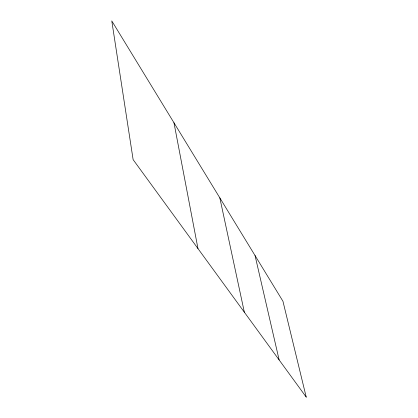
<?xml version="1.0" encoding="UTF-8"?>
<svg xmlns="http://www.w3.org/2000/svg" width="418" height="418" viewBox="0 0 418 418"><rect width="100%" height="100%" fill="white"/><g stroke="black" fill="none" stroke-linecap="round" stroke-linejoin="round"><path stroke-width="0.63" d="M255.048 255.555L279.14 359.95M219.831 197.871L244.342 312.209M173.966 122.756L197.975 248.6M306.222 397.1L133.128 159.634L111.778 20.9L282.944 301.242L306.222 397.1"/></g></svg>
